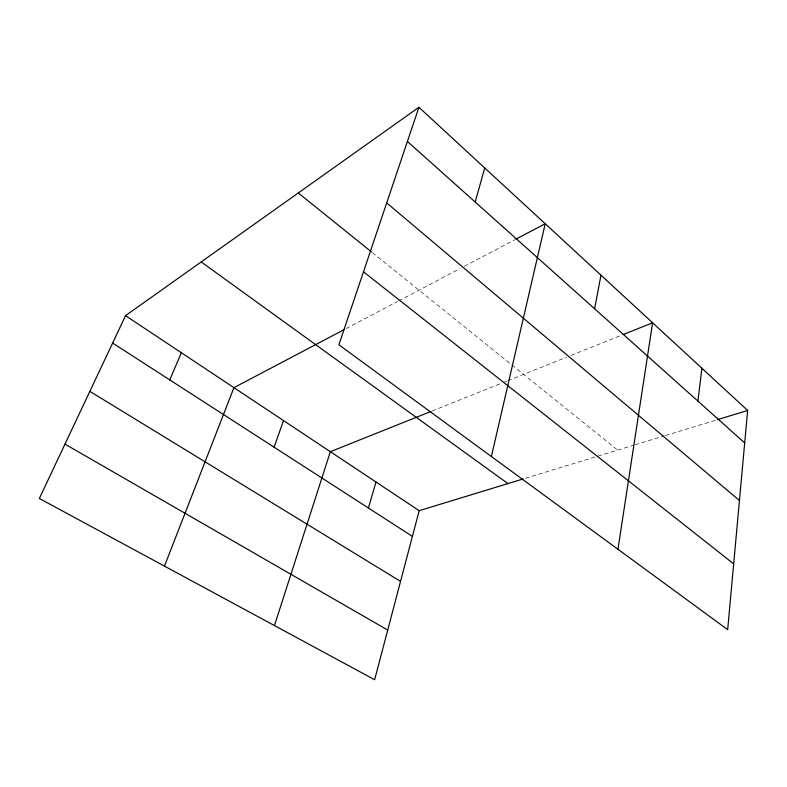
<?xml version="1.0" encoding="UTF-8"?>
<svg xmlns="http://www.w3.org/2000/svg" width="787" height="787" viewBox="0 0 787 787"><rect width="100%" height="100%" fill="white"/><g stroke="black" fill="none" stroke-linecap="round" stroke-linejoin="round"><path stroke-width="0.59" stroke-dasharray="3.94 2.95" d="M346.044 328.622L397.651 301.441M398.724 300.88L460.021 268.593M464.34 266.321L515.013 239.632M432.102 411.001L502.165 382.964M503.296 382.512L506.68 381.164M507.812 380.711L566.483 357.239M570.998 355.429L620.835 335.488M525.362 478.28L633.938 445.147M635.099 444.793L664.179 435.919M665.34 435.565L716.367 419.992M372.349 252.588L617.657 450.115"/><path stroke-width="1.18" d="M747.65 410.45L727.68 629.659L338.902 344.795L418.92 107.278L747.65 410.45L717.528 419.638M697.941 401.124L701.886 368.237M617.952 549.257L652.6 322.788L623.107 334.583M594.618 308.779L600.983 275.184M491.373 456.519L545.204 223.744L516.095 239.071M523.04 478.988L419.176 510.684L374.642 679.722L39.35 498.476L125.546 315.666L418.92 107.278M475.191 202.033L484.723 167.956M368.414 508.008L375.989 482.008M274.447 625.557L330.353 451.699L430.971 411.453M274.102 447.183L283.507 420.583M164.473 566.109L233.936 387.657L343.87 329.763M169.746 379.885L181.364 352.743M64.987 444.114L387.725 630.062M89.856 391.355L400.553 581.386M112.63 343.053L412.408 536.38M125.546 315.666L419.176 510.684M201.197 261.933L507.959 483.592M363.496 271.8L733.671 563.856M298.303 192.963L371.395 251.82M386.702 202.908L739.446 500.502M407.41 141.453L744.689 442.914"/></g></svg>
